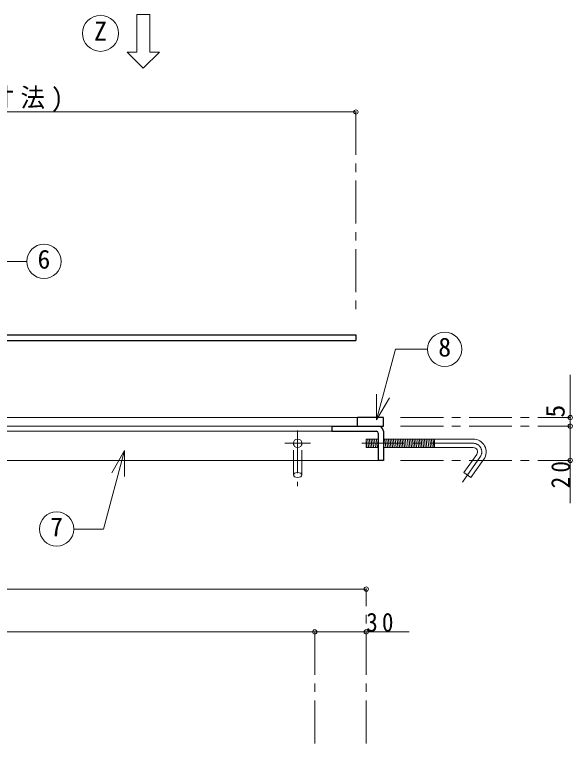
# Model space of a CAD drawing. Units: millimetres at full size, sheet at 1:5; details may follow other scales. Extents: x -1062 to 963, y -702 to 703.
# Drawn here: x -140 to 185.4, y -347.5 to 77.5 of the extents above; entities that cross this region are included whole.
import ezdxf
from ezdxf.enums import TextEntityAlignment as Align

# ---------------------------------------------------------------- set-up
doc = ezdxf.new("R2010")
doc.units = ezdxf.units.MM
doc.header["$LTSCALE"] = 5
doc.header["$PDMODE"] = 32
doc.header["$PDSIZE"] = 2.5
doc.linetypes.add('CHAIN1', pattern=[8, 5, -1, 1, -1])
doc.linetypes.add('DASHED1', pattern=[1.8, 1.2, -0.6])
doc.layers.add('0-A', color=4, linetype='Continuous', lineweight=9)
doc.styles.add('ＭＳ ゴシック', font='')
doc.styles.get('ＭＳ ゴシック').set_extended_font_data('MS Gothic')

msp = doc.modelspace()

# ---------------------------------------------------------------- linework, layer by layer
at = {"layer": '0-A'}
for p, q in [((-68.648, 77.509), (-61.148, 77.509)), ((-68.648, 55.634), (-68.648, 77.509)), ((-61.148, 77.509), (-61.148, 55.634)), ((-74.273, 55.634), (-68.648, 55.634)), ((-388.898, 20.709), (59.102, 20.709)), ((60.102, -157.491), (-389.898, -157.491)), ((65.001, -169.991), (65.409, -174.991)), ((66.004, -169.991), (66.412, -174.991)), ((67.007, -169.991), (67.416, -174.991)), ((68.011, -169.991), (68.419, -174.991)), ((69.014, -169.991), (69.422, -174.991)), ((70.017, -169.991), (70.426, -174.991)), ((71.021, -169.991), (71.429, -174.991)), ((72.024, -169.991), (72.102, -170.946)), ((76.037, -169.991), (76.446, -174.991)), ((77.04, -169.991), (77.449, -174.991)), ((78.044, -169.991), (78.452, -174.991)), ((79.047, -169.991), (79.456, -174.991)), ((80.05, -169.991), (80.459, -174.991)), ((81.054, -169.991), (81.462, -174.991)), ((82.057, -169.991), (82.466, -174.991)), ((83.06, -169.991), (83.469, -174.991)), ((84.064, -169.991), (84.472, -174.991)), ((85.067, -169.991), (85.476, -174.991)), ((86.07, -169.991), (86.479, -174.991)), ((87.074, -169.991), (87.482, -174.991)), ((88.077, -169.991), (88.486, -174.991)), ((89.08, -169.991), (89.489, -174.991)), ((90.084, -169.991), (90.492, -174.991)), ((91.087, -169.991), (91.496, -174.991)), ((92.09, -169.991), (92.499, -174.991)), ((93.094, -169.991), (93.502, -174.991)), ((94.097, -169.991), (94.506, -174.991)), ((95.1, -169.991), (95.509, -174.991)), ((96.104, -169.991), (96.512, -174.991)), ((97.107, -169.991), (97.516, -174.991)), ((98.11, -169.991), (98.519, -174.991)), ((99.114, -169.991), (99.522, -174.991)), ((100.117, -169.991), (100.526, -174.991)), ((101.12, -169.991), (101.529, -174.991)), ((102.124, -169.991), (102.532, -174.991)), ((103.127, -169.991), (103.536, -174.991)), ((104.13, -169.991), (104.539, -174.991)), ((105.001, -174.991), (105.001, -169.991)), ((75.102, -170.824), (75.442, -174.991)), ((72.102, -182.491), (-401.898, -182.491)), ((22.602, -182.491), (22.602, -190.988)), ((27.602, -182.491), (27.602, -190.988)), ((65.102, -257.491), (-394.898, -257.491)), ((-364.898, -282.491), (35.102, -282.491)), ((35.102, -282.491), (90.102, -282.491))]:
    msp.add_line(p, q, dxfattribs=at)
at = {"layer": '0-A', "linetype": 'CHAIN1'}
for p, q in [((59.102, 20.709), (59.102, -99.291)), ((85.102, -157.491), (184.102, -157.491)), ((25.102, -164.991), (25.102, -197.422)), ((85.102, -162.491), (184.102, -162.491)), ((32.602, -172.491), (17.602, -172.491)), ((127.497, -172.491), (60.001, -172.491)), ((85.102, -182.491), (184.102, -182.491)), ((131.593, -180.359), (121.282, -195.084)), ((65.102, -347.491), (65.102, -257.491)), ((35.102, -282.491), (35.102, -347.491))]:
    msp.add_line(p, q, dxfattribs=at)
at = {"layer": '0-A', "color": 7, "lineweight": 18}
for p, q in [((-150.867, -66.436), (-132.86, -66.436)), ((71.168, -158.893), (71.168, -143.893)), ((71.168, -158.893), (78.668, -145.903)), ((-374.898, -162.491), (45.102, -162.491)), ((-374.898, -165.491), (45.102, -165.491)), ((65.001, -174.991), (65.001, -169.991)), ((72.102, -169.991), (65.001, -169.991)), ((127.497, -169.991), (75.102, -169.991)), ((-75.847, -176.764), (-83.347, -189.755)), ((-75.847, -176.764), (-75.847, -191.764)), ((72.102, -174.991), (65.001, -174.991)), ((127.497, -174.991), (75.102, -174.991)), ((133.641, -181.793), (126.198, -192.422))]:
    msp.add_line(p, q, dxfattribs=at)
at = {"layer": '0-A', "color": 5, "lineweight": 25}
for p, q in [((-305.898, -109.291), (59.102, -109.291)), ((59.102, -109.291), (59.102, -112.491)), ((75.102, -157.491), (60.102, -157.491)), ((60.102, -162.491), (60.102, -157.491)), ((75.102, -162.491), (75.102, -157.491)), ((45.102, -162.491), (75.102, -162.491)), ((45.102, -162.491), (45.102, -165.491)), ((45.102, -165.491), (71.102, -165.491)), ((75.102, -165.491), (75.102, -182.491)), ((72.102, -166.491), (72.102, -182.491)), ((75.102, -182.491), (72.102, -182.491))]:
    msp.add_line(p, q, dxfattribs=at)
at = {"layer": '0-A', "linetype": 'DASHED1'}
for p, q in [((22.602, -182.491), (22.602, -172.491)), ((27.602, -182.491), (27.602, -172.491))]:
    msp.add_line(p, q, dxfattribs=at)
at = {"layer": '0-A'}
for points in [[(-74.273, 55.634), (-64.898, 46.259), (-55.523, 55.634), (-61.148, 55.634)], [(184.102, -132.491), (184.102, -162.491), (184.102, -207.491)]]:
    msp.add_lwpolyline(points, dxfattribs=at)
at = {"layer": '0-A', "color": 5, "lineweight": 25}
msp.add_lwpolyline([(-305.898, -109.291), (-305.898, -112.491), (59.102, -112.491)], dxfattribs=at)
at = {"layer": '0-A', "color": 7, "lineweight": 18}
for points in [[(71.168, -158.893), (82.213, -117.675), (100.871, -117.675)], [(-75.847, -176.764), (-88.101, -222.498), (-105.483, -222.498)], [(129.545, -178.925), (122.102, -189.554), (126.198, -192.422)]]:
    msp.add_lwpolyline(points, dxfattribs=at)
for centre, radius in [((-89.898, 66.572), 10.5), ((-122.86, -66.436), 10), ((110.871, -117.675), 10), ((-115.483, -222.498), 10)]:
    msp.add_circle(centre, radius, dxfattribs=at)
at = {"layer": '0-A'}
msp.add_circle((25.102, -172.491), 2.5, dxfattribs=at)
at = {"layer": '0-A', "color": 5, "lineweight": 25}
for centre, radius in [((71.102, -166.491), 1), ((72.102, -165.491), 3)]:
    msp.add_arc(centre, radius, 0, 90, dxfattribs=at)
at = {"layer": '0-A', "color": 7, "lineweight": 18}
for radius in [7.5, 2.5]:
    msp.add_arc((127.497, -177.491), radius, 325, 90, dxfattribs=at)
at = {"layer": '0-A', "linetype": 'CHAIN1'}
msp.add_arc((127.497, -177.491), 5, 325, 90, dxfattribs=at)
at = {"layer": '0-A'}
msp.add_ellipse((25.102, -190.978), major_axis=(2.5, 0), ratio=0.57, dxfattribs=at)
for p in [(59.102, 20.709), (184.102, -157.491), (184.102, -162.491), (184.102, -182.491), (65.102, -257.491), (35.102, -282.491), (65.102, -282.491)]:
    msp.add_point(p, dxfattribs=at)

# ---------------------------------------------------------------- texts
at = {"layer": '0-A', "color": 7, "style": 'ＭＳ ゴシック'}
for s, p in [('Z', (-93.648, 59.072)), ('6', (-126.61, -73.936)), ('8', (107.121, -125.175)), ('7', (-119.233, -229.998))]:
    msp.add_text(s, height=11, dxfattribs=at).set_placement(p, align=Align.BOTTOM_LEFT)
msp.add_text('5', height=11, rotation=90, dxfattribs=at).set_placement((184.102, -157.491), align=Align.BOTTOM_LEFT)
at = {"layer": '0-A', "color": 7, "char_height": 11, "attachment_point": 7, "style": 'ＭＳ ゴシック'}
for s, insert in [('\\T1.25;\\W0.95;448□(蓋寸法)\\~', (-225.523, 20.709)), ('\\T1.36;\\W0.9;30', (65.102, -282.491))]:
    msp.add_mtext(s, dxfattribs=dict(at, insert=insert))
at = {"layer": '0-A', "color": 7, "insert": (184.102, -198.741), "char_height": 11, "attachment_point": 7, "rotation": 90, "style": 'ＭＳ ゴシック'}
msp.add_mtext('\\T1.36;\\W0.9;20', dxfattribs=at)

doc.saveas('drawing.dxf')
